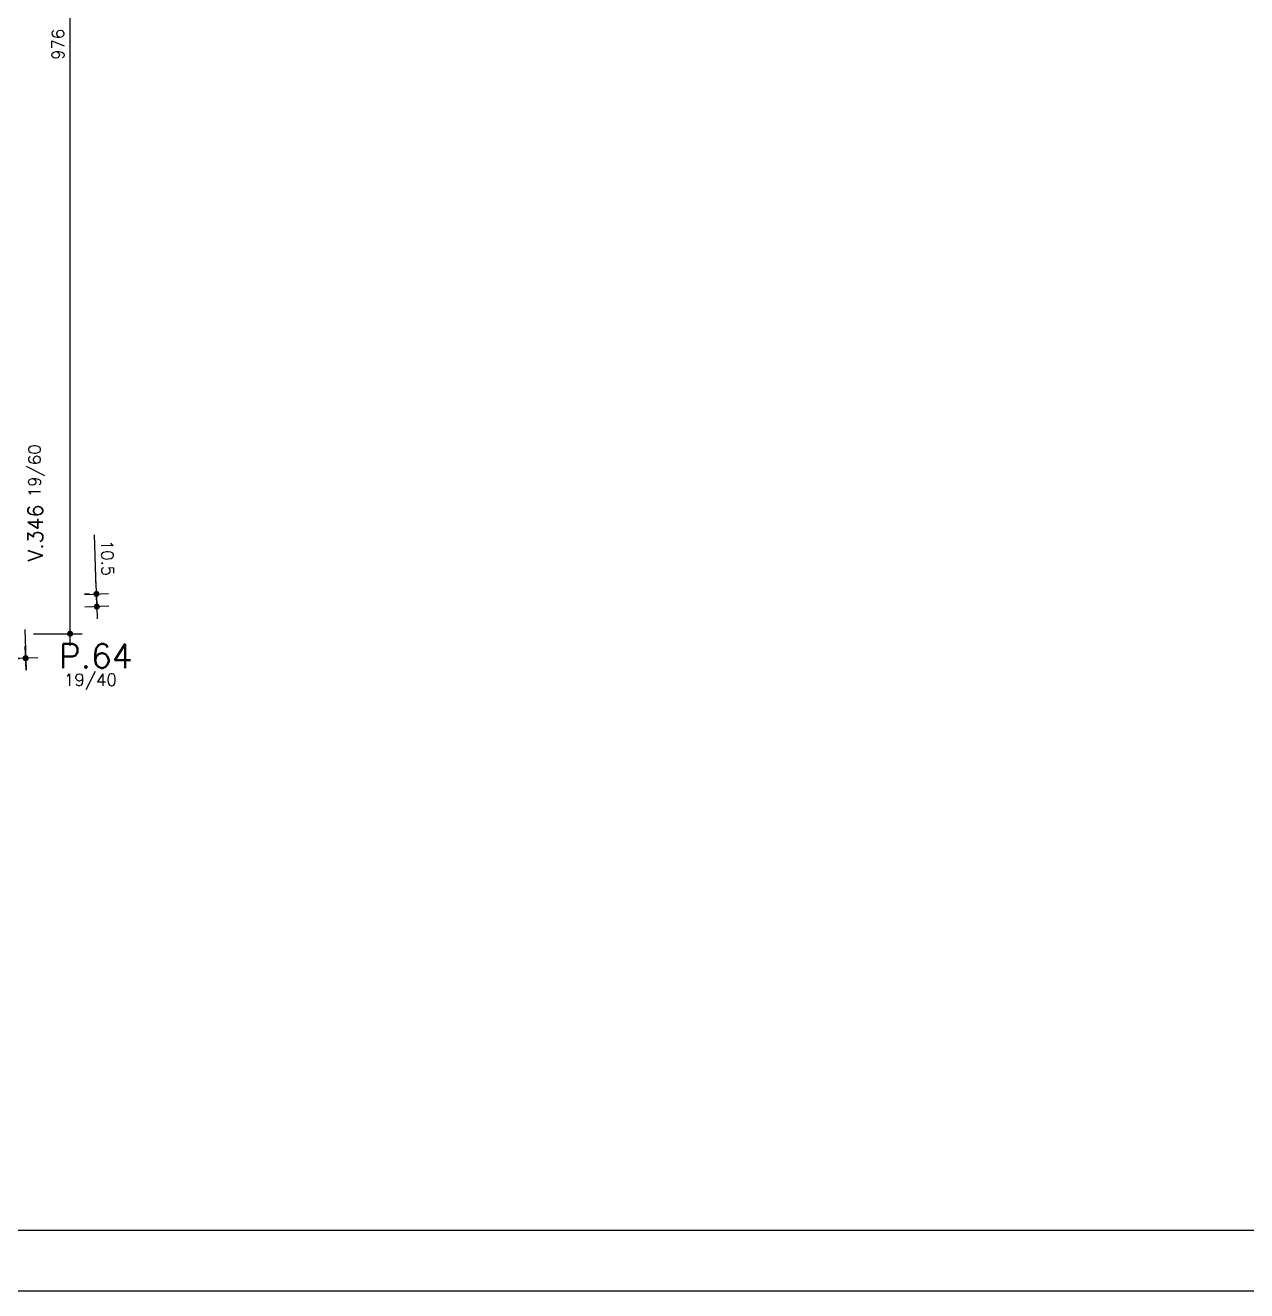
# Model space of a CAD drawing. Header units: inches. Extents: x 0 to 5940, y 0 to 4205.
# Drawn here: x 3918 to 4929, y 0 to 1048 of the extents above; entities that cross this region are included whole.
import ezdxf

# ---------------------------------------------------------------- set-up
doc = ezdxf.new("R2010")
doc.units = ezdxf.units.IN
doc.header["$LTSCALE"] = 50
doc.header["$MEASUREMENT"] = 0
doc.layers.get('0').update_dxf_attribs({"color": 1})
for name, color, linetype in [('COTA', 6, 'Continuous'), ('FO-TEXTO-VIGAS', 3, 'Continuous'), ('FOLHA', 7, 'Continuous')]:
    doc.layers.add(name, color=color, linetype=linetype)
doc.layers.add('FO-Textos dos pilares', color=3, linetype='Continuous', lineweight=20)
doc.styles.add('ROMANS', font='romans.shx')
doc.dimstyles.new('COTA_50', dxfattribs={"dimscale": 5, "dimtxt": 2, "dimasz": 1, "dimexe": 2, "dimexo": 1.5, "dimgap": 1, "dimtad": 1, "dimzin": 12, "dimdsep": 46, "dimtxsty": 'ROMANS', "dimblk1": 'COTA', "dimblk2": 'COTA', "dimsah": 1, "dimcen": -4, "dimdle": 1.5, "dimclrd": 6, "dimclre": 6, "dimclrt": 3, "dimadec": 0, "dimazin": 0, "dimtfac": 1, "dimtofl": 0, "dimtmove": 0, "dimatfit": 3, "dimldrblk": 'COTA', "dimfxl": 1, "dimtolj": 1, "dimtzin": 12, "dimarcsym": 0})

# ---------------------------------------------------------------- blocks, each defined once
blk = doc.blocks.new('COTA')
at = {"layer": 'COTA'}
for p, q in [((2, 0), (-2, 0)), ((0, -2), (0, 2))]:
    blk.add_line(p, q, dxfattribs=at)
at = {"layer": 'COTA', "const_width": 0.5}
blk.add_lwpolyline([(-0.25, 0, 1), (0.25, 0, 1)], format="xyb", close=True, dxfattribs=at)
blk = doc.blocks.new('*D159')
at = {"layer": 'COTA', "color": 6, "lineweight": -2, "transparency": 16777216}
for p, q in [((3977, 581.9), (3975.6, 625.9)), ((3971.3, 576.7), (3967.1, 576.6)), ((3971.6, 566.2), (3967.4, 566.1)), ((3977.6, 561.4), (3977.8, 556.4))]:
    blk.add_line(p, q, dxfattribs=at)
at = {"layer": 'Defpoints', "color": 0, "transparency": 16777216}
for p in [(3977.1, 576.9), (3978.8, 576.9), (3979.1, 566.4)]:
    blk.add_point(p, dxfattribs=at)
at = {"layer": 'COTA', "color": 6, "lineweight": -2, "transparency": 16777216, "xscale": 5, "yscale": 5, "zscale": 5}
for p, rotation in [((3977.1, 576.9), 271.7916280746282), ((3977.4, 566.4), 91.79162807462828)]:
    blk.add_blockref('COTA', p, dxfattribs=dict(at, rotation=rotation))
at = {"layer": 'COTA', "color": 3, "transparency": 16777216, "insert": (3986.2, 606.7), "char_height": 10, "attachment_point": 5, "rotation": 271.7916, "style": 'ROMANS'}
blk.add_mtext('\\A1;10.5', dxfattribs=at)
blk = doc.blocks.new('*D417')
at = {"color": 6, "lineweight": -2, "transparency": 16777216}
for p, q in [((3917.7, 547.5), (3918.8, 513.7)), ((1592, 451.5), (3913.5, 523.5)), ((1586.3, 475.2), (1587.3, 441.4))]:
    blk.add_line(p, q, dxfattribs=at)
at = {"layer": 'Defpoints', "color": 0, "transparency": 16777216}
for p in [(3917.5, 555), (3918.5, 523.7), (1586, 482.7)]:
    blk.add_point(p, dxfattribs=at)
at = {"color": 6, "lineweight": -2, "transparency": 16777216, "xscale": 5, "yscale": 5, "zscale": 5}
for p, rotation in [((3918.5, 523.7), 1.776226677993121), ((1587, 451.4), 181.7762266779932)]:
    blk.add_blockref('COTA', p, dxfattribs=dict(at, rotation=rotation))
at = {"color": 3, "transparency": 16777216, "insert": (2752.4, 497.5), "char_height": 10, "attachment_point": 5, "rotation": 1.7762, "style": 'ROMANS'}
blk.add_mtext('\\A1;2332.59', dxfattribs=at)
blk = doc.blocks.new('*D477')
at = {"color": 6, "lineweight": -2, "transparency": 16777216}
for p, q in [((3925, 1520), (3965.3, 1520)), ((3955.3, 549), (3955.3, 1515)), ((3925, 544), (3965.3, 544))]:
    blk.add_line(p, q, dxfattribs=at)
at = {"layer": 'Defpoints', "color": 0, "transparency": 16777216}
for p in [(3917.5, 1520), (3955.3, 1520), (3917.5, 544)]:
    blk.add_point(p, dxfattribs=at)
at = {"color": 6, "lineweight": -2, "transparency": 16777216, "xscale": 5, "yscale": 5, "zscale": 5}
for p, rotation in [((3955.3, 1520), 90), ((3955.3, 544), 270)]:
    blk.add_blockref('COTA', p, dxfattribs=dict(at, rotation=rotation))
at = {"color": 3, "transparency": 16777216, "insert": (3945.3, 1032), "char_height": 10, "attachment_point": 5, "rotation": 90, "style": 'ROMANS'}
blk.add_mtext('\\A1;976', dxfattribs=at)

msp = doc.modelspace()

# ---------------------------------------------------------------- linework, layer by layer
at = {"layer": 'FOLHA', "color": 1}
msp.add_line((125, 50), (5895, 50), dxfattribs=at)
at = {"layer": 'FOLHA'}
msp.add_lwpolyline([(0, 4205), (0, 0), (5940, 0), (5940, 4205)], close=True, dxfattribs=at)

# ---------------------------------------------------------------- texts
at = {"layer": 'FO-TEXTO-VIGAS', "style": 'ROMANS'}
msp.add_text('19/60', height=10, rotation=90, dxfattribs=at).set_placement((3930.879, 657.039))
at = {"layer": 'FO-TEXTO-VIGAS', "color": 1, "style": 'ROMANS'}
msp.add_text('V.346', height=12.5, rotation=90, dxfattribs=at).set_placement((3932.711, 603.802))
at = {"layer": 'FO-Textos dos pilares', "color": 1, "style": 'ROMANS'}
msp.add_text('P.64', height=20, dxfattribs=at).set_placement((3946.098, 515.547))
at = {"layer": 'FO-Textos dos pilares', "color": 3, "style": 'ROMANS'}
msp.add_text('19/40', height=10, dxfattribs=at).set_placement((3950.215, 500.854))

# ---------------------------------------------------------------- dimensions: what is measured, and where the dimension line sits
dim = msp.add_linear_dim(base=(3955.265, 1520.008), p1=(3917.491, 544.008), p2=(3917.491, 1520.008), angle=90, dimstyle='COTA_50')
dim.commit()
dim.dimension.update_dxf_attribs({"geometry": '*D477', "text_midpoint": (3945.265, 1032.008)})
dim = msp.add_aligned_dim(p1=(1586.024, 482.707), p2=(3917.491, 555.008), distance=-31.367, dimstyle='COTA_50')
dim.commit()
dim.dimension.update_dxf_attribs({"geometry": '*D417', "text_midpoint": (2752.42, 497.501)})
at = {"layer": 'COTA'}
dim = msp.add_aligned_dim(p1=(3979.143, 566.441), p2=(3978.815, 576.936), distance=1.703, dimstyle='COTA_50', dxfattribs=at)
dim.commit()
dim.dimension.update_dxf_attribs({"geometry": '*D159', "text_midpoint": (3986.185, 606.705)})

doc.saveas('drawing.dxf')
